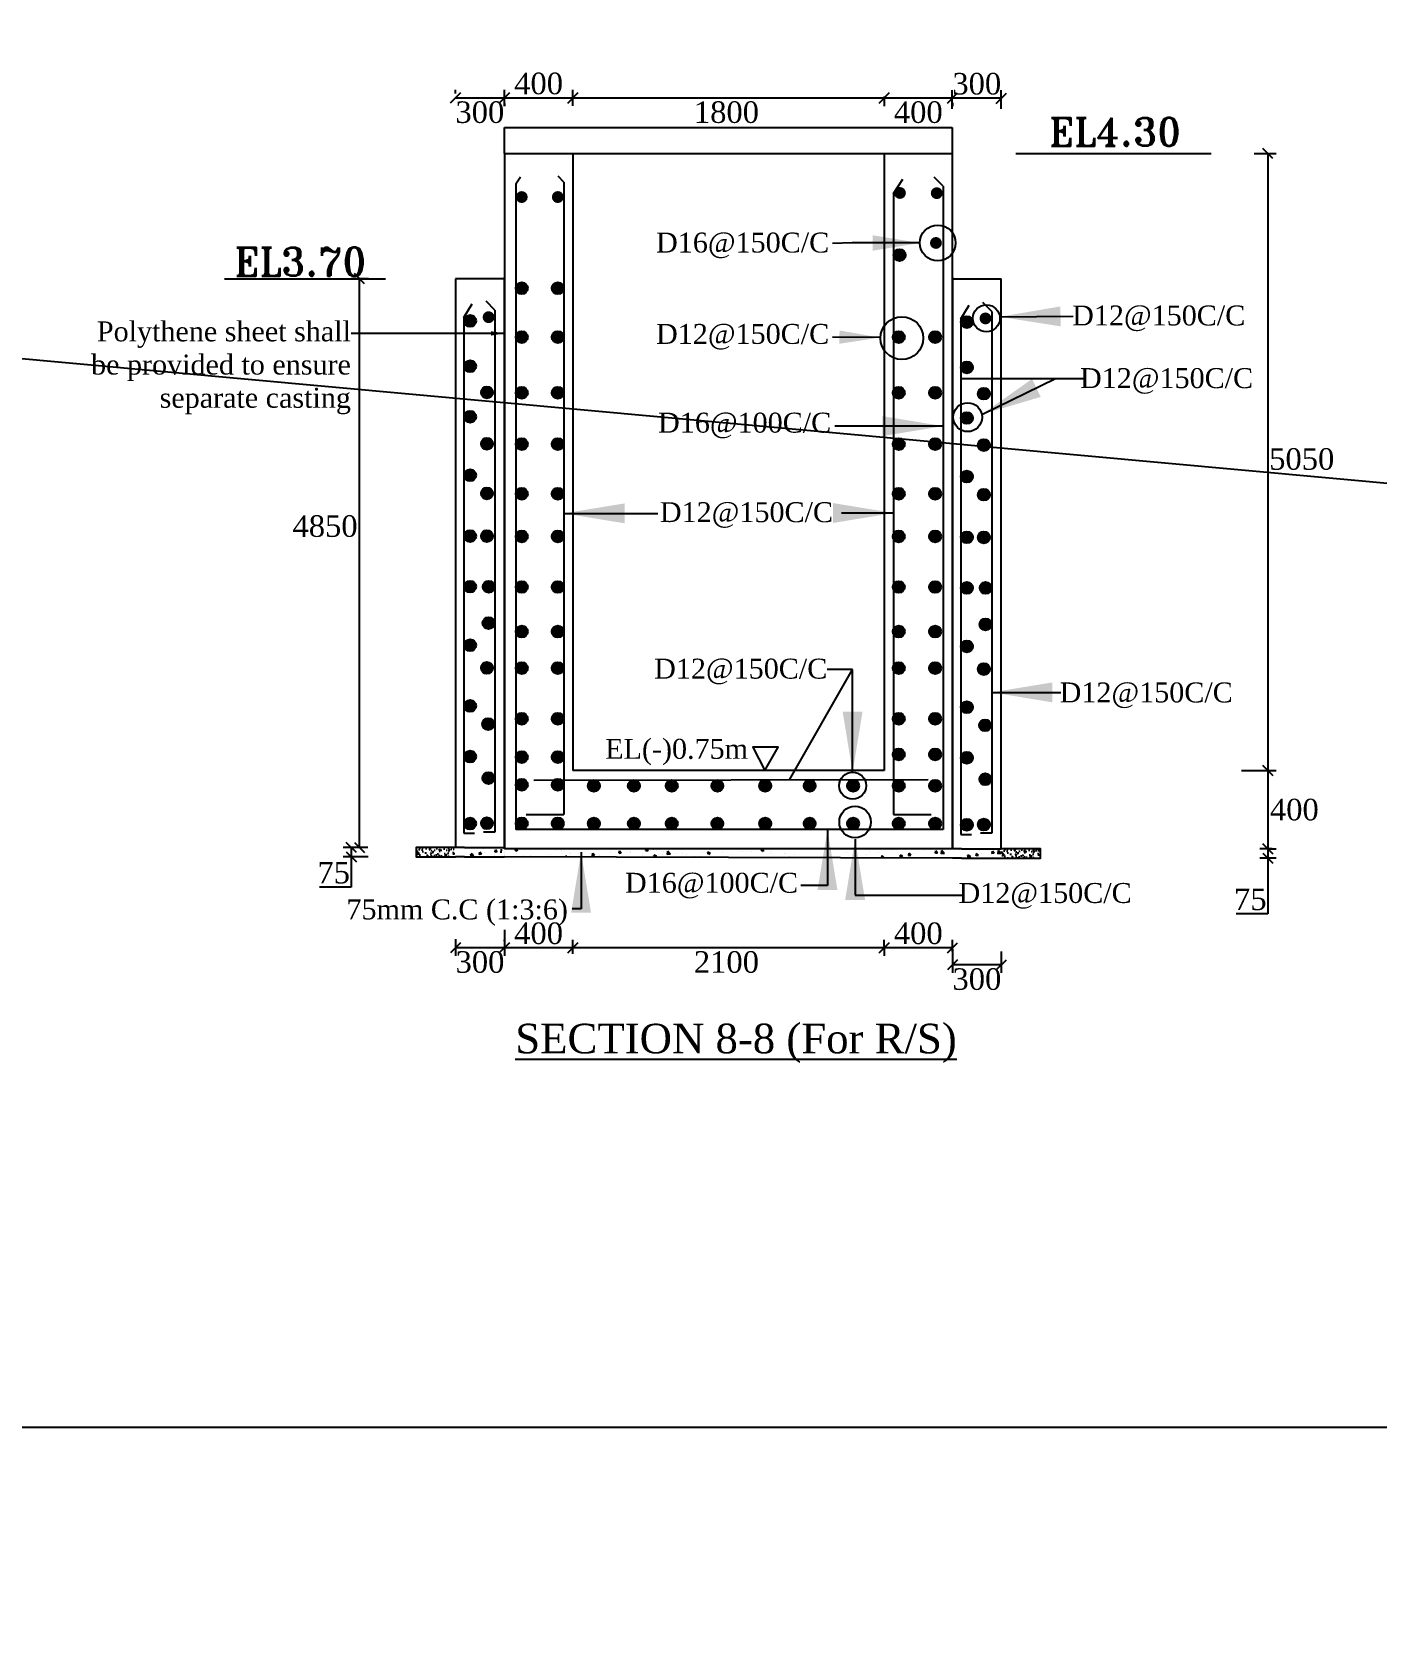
# Model space of a CAD drawing. Extents: x -298162 to 1078160, y -513173 to -216568.
# Drawn here: x 403610 to 413594, y -290084 to -278239 of the extents above; entities that cross this region are included whole.
import ezdxf

# ---------------------------------------------------------------- set-up
doc = ezdxf.new("R2010")
doc.units = 0
doc.header["$MEASUREMENT"] = 0
doc.layers.get('0').update_dxf_attribs({"linetype": 'CONTINUOUS'})
doc.layers.get('DEFPOINTS').update_dxf_attribs({"linetype": 'CONTINUOUS'})
doc.layers.add('LINE', color=7, linetype='CONTINUOUS')
doc.layers.add('Other line', color=7, linetype='CONTINUOUS', lineweight=15)
doc.layers.add('Text 20', color=7, linetype='CONTINUOUS', lineweight=15)
doc.styles.add('Arial-200', font='arial.ttf')
doc.styles.add('BIG', font='ROMANT.SHX')
doc.styles.get("Standard").update_dxf_attribs({"font": 'times.ttf', "height": 250})
doc.dimstyles.new('3', dxfattribs={"dimtxt": 225, "dimasz": 350, "dimexe": 100, "dimexo": 25, "dimgap": 9, "dimtad": 0, "dimdec": 0, "dimzin": 0, "dimdsep": 46, "dimtxsty": 'Standard', "dimcen": 0, "dimclrt": 256, "dimadec": 0, "dimazin": 0, "dimtfac": 1, "dimtdec": 0, "dimtofl": 0, "dimtmove": 2, "dimatfit": 3, "dimfxl": 1, "dimtolj": 1, "dimtzin": 0, "dimarcsym": 0})
doc.dimstyles.new('ISO-25', dxfattribs={"dimtxt": 2.5, "dimasz": 2.5, "dimexe": 1.25, "dimexo": 0.625, "dimtad": 1, "dimtxsty": 'Standard', "dimcen": 2.5, "dimadec": 0, "dimazin": 0, "dimtfac": 1, "dimtmove": 0, "dimatfit": 3, "dimfxl": 1, "dimarcsym": 0})
doc.dimstyles.new('Oblique', dxfattribs={"dimtxt": 75, "dimasz": 75, "dimexe": 60, "dimexo": 60, "dimgap": 25, "dimtad": 2, "dimtih": 1, "dimtoh": 1, "dimdec": 0, "dimzin": 0, "dimdsep": 46, "dimtxsty": 'Standard', "dimblk": 'OBLIQUE', "dimcen": 0, "dimadec": 0, "dimazin": 0, "dimtfac": 1, "dimtdec": 0, "dimtofl": 0, "dimtmove": 0, "dimatfit": 3, "dimldrblk": 'NONE', "dimfxl": 1, "dimtolj": 1, "dimtzin": 0, "dimarcsym": 0})

# ---------------------------------------------------------------- blocks, each defined once
blk = doc.blocks.new('_Oblique')
at = {"color": 0, "linetype": 'ByBlock', "lineweight": -2}
blk.add_line((-0.5, -0.5), (0.5, 0.5), dxfattribs=at)
blk = doc.blocks.new('*D41')
at = {"layer": 'DEFPOINTS', "color": 0, "lineweight": -2}
for p in [(409935, -284964), (407625, -285036), (407625, -285141)]:
    blk.add_point(p, dxfattribs=at)
at = {"layer": 'LINE', "color": 0, "lineweight": -2}
for p, q in [((407625, -285081), (407625, -284976)), ((409935, -285036), (407625, -285036)), ((409935, -285024), (409935, -285096))]:
    blk.add_line(p, q, dxfattribs=at)
at = {"layer": 'LINE', "color": 0, "lineweight": -2, "xscale": 75, "yscale": 75, "zscale": 75, "rotation": 180}
blk.add_blockref('_Oblique', (407625, -285036), dxfattribs=at)
at = {"layer": 'LINE', "color": 0, "lineweight": -2, "xscale": 75, "yscale": 75, "zscale": 75}
blk.add_blockref('_Oblique', (409935, -285036), dxfattribs=at)
at = {"layer": 'LINE', "color": 0, "insert": (408765, -285142), "char_height": 250, "attachment_point": 5}
blk.add_mtext('\\A1;{\\H0.64x;2100}', dxfattribs=at)
blk = doc.blocks.new('_None')
blk = doc.blocks.new('*D42')
at = {"layer": 'DEFPOINTS', "color": 0, "lineweight": -2}
for p in [(409935, -285036), (409935, -285083), (410443, -285123)]:
    blk.add_point(p, dxfattribs=at)
at = {"layer": 'LINE', "color": 0, "lineweight": -2}
for p, q in [((409935, -285023), (409935, -284976)), ((410443, -285063), (410443, -284976)), ((410443, -285036), (409935, -285036))]:
    blk.add_line(p, q, dxfattribs=at)
at = {"layer": 'LINE', "color": 0, "lineweight": -2, "xscale": 75, "yscale": 75, "zscale": 75, "rotation": 180}
blk.add_blockref('_Oblique', (409935, -285036), dxfattribs=at)
at = {"layer": 'LINE', "color": 0, "lineweight": -2, "xscale": 75, "yscale": 75, "zscale": 75}
blk.add_blockref('_Oblique', (410443, -285036), dxfattribs=at)
at = {"layer": 'LINE', "color": 0, "insert": (410189, -284929), "char_height": 250, "attachment_point": 5}
blk.add_mtext('\\A1;{\\H0.64x;400}', dxfattribs=at)
blk = doc.blocks.new('*D43')
at = {"layer": 'DEFPOINTS', "color": 0, "lineweight": -2}
for p in [(407117, -285036), (407117, -285046), (407625, -285046)]:
    blk.add_point(p, dxfattribs=at)
at = {"layer": 'LINE', "color": 0, "lineweight": -2}
for p, q in [((407117, -284986), (407117, -284976)), ((407625, -284986), (407625, -284976)), ((407625, -285036), (407117, -285036))]:
    blk.add_line(p, q, dxfattribs=at)
at = {"layer": 'LINE', "color": 0, "lineweight": -2, "xscale": 75, "yscale": 75, "zscale": 75, "rotation": 180}
blk.add_blockref('_Oblique', (407117, -285036), dxfattribs=at)
at = {"layer": 'LINE', "color": 0, "lineweight": -2, "xscale": 75, "yscale": 75, "zscale": 75}
blk.add_blockref('_Oblique', (407625, -285036), dxfattribs=at)
at = {"layer": 'LINE', "color": 0, "insert": (407371, -284929), "char_height": 250, "attachment_point": 5}
blk.add_mtext('\\A1;{\\H0.64x;400}', dxfattribs=at)
blk = doc.blocks.new('*D44')
at = {"layer": 'DEFPOINTS', "color": 0, "lineweight": -2}
for p in [(412728, -283720), (412729, -284301), (412784, -284301)]:
    blk.add_point(p, dxfattribs=at)
at = {"layer": 'LINE', "color": 0, "lineweight": -2}
for p, q in [((412784, -283720), (412784, -284301)), ((412788, -283720), (412844, -283720)), ((412789, -284301), (412844, -284301))]:
    blk.add_line(p, q, dxfattribs=at)
at = {"layer": 'LINE', "color": 0, "lineweight": -2, "xscale": 75, "yscale": 75, "zscale": 75}
for p, rotation in [((412784, -283720), 90), ((412784, -284301), 270)]:
    blk.add_blockref('_Oblique', p, dxfattribs=dict(at, rotation=rotation))
at = {"layer": 'LINE', "color": 0, "insert": (412980, -284011), "char_height": 250, "attachment_point": 5}
blk.add_mtext('\\A1;{\\H0.64x;400}', dxfattribs=at)
blk = doc.blocks.new('*D45')
at = {"layer": 'DEFPOINTS', "color": 0, "lineweight": -2}
for p in [(412784, -284301), (412875, -284301), (412905, -284370)]:
    blk.add_point(p, dxfattribs=at)
at = {"layer": 'LINE', "color": 0, "lineweight": -2}
for p, q in [((412815, -284301), (412724, -284301)), ((412784, -284301), (412784, -284370)), ((412845, -284370), (412724, -284370)), ((412784, -284370), (412784, -284784)), ((412784, -284784), (412547, -284784))]:
    blk.add_line(p, q, dxfattribs=at)
at = {"layer": 'LINE', "color": 0, "lineweight": -2, "xscale": 75, "yscale": 75, "zscale": 75}
for p, rotation in [((412784, -284301), 90), ((412784, -284370), 270)]:
    blk.add_blockref('_Oblique', p, dxfattribs=dict(at, rotation=rotation))
at = {"layer": 'LINE', "color": 0, "insert": (412653, -284677), "char_height": 250, "attachment_point": 5}
blk.add_mtext('\\A1;{\\H0.64x;75}', dxfattribs=at)
blk = doc.blocks.new('*D46')
at = {"layer": 'DEFPOINTS', "color": 0, "lineweight": -2}
for p in [(412623, -279141), (412527, -283720), (412784, -283720)]:
    blk.add_point(p, dxfattribs=at)
at = {"layer": 'LINE', "color": 0, "lineweight": -2}
for p, q in [((412683, -279141), (412844, -279141)), ((412784, -279141), (412784, -283720)), ((412587, -283720), (412844, -283720))]:
    blk.add_line(p, q, dxfattribs=at)
at = {"layer": 'LINE', "color": 0, "lineweight": -2, "xscale": 75, "yscale": 75, "zscale": 75}
for p, rotation in [((412784, -279141), 90), ((412784, -283720), 270)]:
    blk.add_blockref('_Oblique', p, dxfattribs=dict(at, rotation=rotation))
at = {"layer": 'LINE', "color": 0, "insert": (413035, -281409), "char_height": 250, "attachment_point": 5}
blk.add_mtext('\\A1;{\\H0.64x;5050}', dxfattribs=at)
blk = doc.blocks.new('*D47')
at = {"layer": 'DEFPOINTS', "color": 0, "lineweight": -2}
for p in [(407625, -278729), (409935, -278657), (407625, -278734)]:
    blk.add_point(p, dxfattribs=at)
at = {"layer": 'LINE', "color": 0, "lineweight": -2}
for p, q in [((407625, -278674), (407625, -278669)), ((409935, -278729), (407625, -278729)), ((409935, -278717), (409935, -278789))]:
    blk.add_line(p, q, dxfattribs=at)
at = {"layer": 'LINE', "color": 0, "lineweight": -2, "xscale": 75, "yscale": 75, "zscale": 75, "rotation": 180}
blk.add_blockref('_Oblique', (407625, -278729), dxfattribs=at)
at = {"layer": 'LINE', "color": 0, "lineweight": -2, "xscale": 75, "yscale": 75, "zscale": 75}
blk.add_blockref('_Oblique', (409935, -278729), dxfattribs=at)
at = {"layer": 'LINE', "color": 0, "insert": (408765, -278835), "char_height": 250, "attachment_point": 5}
blk.add_mtext('\\A1;{\\H0.64x;1800}', dxfattribs=at)
blk = doc.blocks.new('*D48')
at = {"layer": 'DEFPOINTS', "color": 0, "lineweight": -2}
for p in [(409935, -278666), (409935, -278729), (410443, -278706)]:
    blk.add_point(p, dxfattribs=at)
at = {"layer": 'LINE', "color": 0, "lineweight": -2}
for p, q in [((409935, -278726), (409935, -278789)), ((410443, -278729), (409935, -278729)), ((410443, -278766), (410443, -278789))]:
    blk.add_line(p, q, dxfattribs=at)
at = {"layer": 'LINE', "color": 0, "lineweight": -2, "xscale": 75, "yscale": 75, "zscale": 75, "rotation": 180}
blk.add_blockref('_Oblique', (409935, -278729), dxfattribs=at)
at = {"layer": 'LINE', "color": 0, "lineweight": -2, "xscale": 75, "yscale": 75, "zscale": 75}
blk.add_blockref('_Oblique', (410443, -278729), dxfattribs=at)
at = {"layer": 'LINE', "color": 0, "insert": (410189, -278835), "char_height": 250, "attachment_point": 5}
blk.add_mtext('\\A1;{\\H0.64x;400}', dxfattribs=at)
blk = doc.blocks.new('*D49')
at = {"layer": 'DEFPOINTS', "color": 0, "lineweight": -2}
for p in [(407117, -278729), (407117, -278850), (407625, -278848)]:
    blk.add_point(p, dxfattribs=at)
at = {"layer": 'LINE', "color": 0, "lineweight": -2}
for p, q in [((407117, -278790), (407117, -278669)), ((407625, -278729), (407117, -278729)), ((407625, -278788), (407625, -278669))]:
    blk.add_line(p, q, dxfattribs=at)
at = {"layer": 'LINE', "color": 0, "lineweight": -2, "xscale": 75, "yscale": 75, "zscale": 75, "rotation": 180}
blk.add_blockref('_Oblique', (407117, -278729), dxfattribs=at)
at = {"layer": 'LINE', "color": 0, "lineweight": -2, "xscale": 75, "yscale": 75, "zscale": 75}
blk.add_blockref('_Oblique', (407625, -278729), dxfattribs=at)
at = {"layer": 'LINE', "color": 0, "insert": (407371, -278622), "char_height": 250, "attachment_point": 5}
blk.add_mtext('\\A1;{\\H0.64x;400}', dxfattribs=at)
blk = doc.blocks.new('*D50')
at = {"layer": 'DEFPOINTS', "color": 0, "lineweight": -2}
for p in [(410443, -284986), (410805, -285003), (410443, -285162)]:
    blk.add_point(p, dxfattribs=at)
at = {"layer": 'LINE', "color": 0, "lineweight": -2}
for p, q in [((410443, -285046), (410443, -285222)), ((410805, -285063), (410805, -285222)), ((410805, -285162), (410443, -285162))]:
    blk.add_line(p, q, dxfattribs=at)
at = {"layer": 'LINE', "color": 0, "lineweight": -2, "xscale": 75, "yscale": 75, "zscale": 75, "rotation": 180}
blk.add_blockref('_Oblique', (410443, -285162), dxfattribs=at)
at = {"layer": 'LINE', "color": 0, "lineweight": -2, "xscale": 75, "yscale": 75, "zscale": 75}
blk.add_blockref('_Oblique', (410805, -285162), dxfattribs=at)
at = {"layer": 'LINE', "color": 0, "insert": (410624, -285269), "char_height": 250, "attachment_point": 5}
blk.add_mtext('\\A1;{\\H0.64x;300}', dxfattribs=at)
blk = doc.blocks.new('*D51')
at = {"layer": 'DEFPOINTS', "color": 0, "lineweight": -2}
for p in [(410441, -278731), (410441, -278869), (410805, -278869)]:
    blk.add_point(p, dxfattribs=at)
at = {"layer": 'LINE', "color": 0, "lineweight": -2}
for p, q in [((410441, -278809), (410441, -278671)), ((410805, -278731), (410441, -278731)), ((410805, -278809), (410805, -278671))]:
    blk.add_line(p, q, dxfattribs=at)
at = {"layer": 'LINE', "color": 0, "lineweight": -2, "xscale": 75, "yscale": 75, "zscale": 75, "rotation": 180}
blk.add_blockref('_Oblique', (410441, -278731), dxfattribs=at)
at = {"layer": 'LINE', "color": 0, "lineweight": -2, "xscale": 75, "yscale": 75, "zscale": 75}
blk.add_blockref('_Oblique', (410805, -278731), dxfattribs=at)
at = {"layer": 'LINE', "color": 0, "insert": (410623, -278624), "char_height": 250, "attachment_point": 5}
blk.add_mtext('\\A1;{\\H0.64x;300}', dxfattribs=at)
blk = doc.blocks.new('*D52')
at = {"layer": 'DEFPOINTS', "color": 0, "lineweight": -2}
for p in [(407117, -284843), (406755, -284911), (406755, -285036)]:
    blk.add_point(p, dxfattribs=at)
at = {"layer": 'LINE', "color": 0, "lineweight": -2}
for p, q in [((406755, -284971), (406755, -285096)), ((407117, -284903), (407117, -285096)), ((407117, -285036), (406755, -285036))]:
    blk.add_line(p, q, dxfattribs=at)
at = {"layer": 'LINE', "color": 0, "lineweight": -2, "xscale": 75, "yscale": 75, "zscale": 75, "rotation": 180}
blk.add_blockref('_Oblique', (406755, -285036), dxfattribs=at)
at = {"layer": 'LINE', "color": 0, "lineweight": -2, "xscale": 75, "yscale": 75, "zscale": 75}
blk.add_blockref('_Oblique', (407117, -285036), dxfattribs=at)
at = {"layer": 'LINE', "color": 0, "insert": (406936, -285142), "char_height": 250, "attachment_point": 5}
blk.add_mtext('\\A1;{\\H0.64x;300}', dxfattribs=at)
blk = doc.blocks.new('*D53')
at = {"layer": 'DEFPOINTS', "color": 0, "lineweight": -2}
for p in [(406041, -280070), (406169, -280070), (406142, -284292)]:
    blk.add_point(p, dxfattribs=at)
at = {"layer": 'LINE', "color": 0, "lineweight": -2}
for p, q in [((406109, -280070), (405981, -280070)), ((406041, -284292), (406041, -280070)), ((406082, -284292), (405981, -284292))]:
    blk.add_line(p, q, dxfattribs=at)
at = {"layer": 'LINE', "color": 0, "lineweight": -2, "xscale": 75, "yscale": 75, "zscale": 75}
for p, rotation in [((406041, -280070), 90), ((406041, -284292), 270)]:
    blk.add_blockref('_Oblique', p, dxfattribs=dict(at, rotation=rotation))
at = {"layer": 'LINE', "color": 0, "insert": (405786, -281907), "char_height": 250, "attachment_point": 5}
blk.add_mtext('\\A1;{\\H0.64x;4850}', dxfattribs=at)
blk = doc.blocks.new('*D54')
at = {"layer": 'DEFPOINTS', "color": 0, "lineweight": -2}
for p in [(405981, -284292), (406163, -284292), (406167, -284361)]:
    blk.add_point(p, dxfattribs=at)
at = {"layer": 'LINE', "color": 0, "lineweight": -2}
for p, q in [((406103, -284292), (405921, -284292)), ((405981, -284292), (405981, -284361)), ((406107, -284361), (405921, -284361)), ((405981, -284361), (405981, -284585)), ((405981, -284585), (405744, -284585))]:
    blk.add_line(p, q, dxfattribs=at)
at = {"layer": 'LINE', "color": 0, "lineweight": -2, "xscale": 75, "yscale": 75, "zscale": 75}
for p, rotation in [((405981, -284292), 90), ((405981, -284361), 270)]:
    blk.add_blockref('_Oblique', p, dxfattribs=dict(at, rotation=rotation))
at = {"layer": 'LINE', "color": 0, "insert": (405850, -284479), "char_height": 250, "attachment_point": 5}
blk.add_mtext('\\A1;{\\H0.64x;75}', dxfattribs=at)
blk = doc.blocks.new('*D55')
at = {"layer": 'DEFPOINTS', "color": 0, "lineweight": -2}
for p in [(406753, -278729), (407117, -278710), (406753, -278755)]:
    blk.add_point(p, dxfattribs=at)
at = {"layer": 'LINE', "color": 0, "lineweight": -2}
for p, q in [((406753, -278695), (406753, -278669)), ((407117, -278729), (406753, -278729)), ((407117, -278770), (407117, -278789))]:
    blk.add_line(p, q, dxfattribs=at)
at = {"layer": 'LINE', "color": 0, "lineweight": -2, "xscale": 75, "yscale": 75, "zscale": 75, "rotation": 180}
blk.add_blockref('_Oblique', (406753, -278729), dxfattribs=at)
at = {"layer": 'LINE', "color": 0, "lineweight": -2, "xscale": 75, "yscale": 75, "zscale": 75}
blk.add_blockref('_Oblique', (407117, -278729), dxfattribs=at)
at = {"layer": 'LINE', "color": 0, "insert": (406935, -278835), "char_height": 250, "attachment_point": 5}
blk.add_mtext('\\A1;{\\H0.64x;300}', dxfattribs=at)

msp = doc.modelspace()

# ---------------------------------------------------------------- hatches: boundary and pattern name
at = {"layer": 'LINE', "linetype": 'ByBlock', "lineweight": -2}
for points in [[(407201.518, -279464.094, -1), (407290.144, -279464.094, -1)], [(407469.357, -279464.094, -1), (407557.983, -279464.094, -1)], [(410008.514, -279433.715, -1), (410097.14, -279433.715, -1)], [(410281.781, -279435.2, -1), (410370.407, -279435.2, -1)], [(410275.579, -279804.598, -1), (410364.205, -279804.598, -1)], [(410005.283, -279894.299, -1), (410093.909, -279894.299, -1)], [(407201.518, -280140.954, -1), (407290.144, -280140.954, -1)], [(407469.357, -280140.954, -1), (407557.983, -280140.954, -1)], [(406817.899, -280382.82, -1), (406906.525, -280382.82, -1)], [(406955.381, -280355.565, -1), (407044.007, -280355.565, -1)], [(410505.832, -280392.094, -1), (410594.458, -280392.094, -1)], [(410643.314, -280364.839, -1), (410731.94, -280364.839, -1)], [(407201.518, -280502.884, -1), (407290.144, -280502.884, -1)], [(407469.357, -280502.884, -1), (407557.983, -280502.884, -1)], [(409999.598, -280502.884, -1), (410088.224, -280502.884, -1)], [(410269.894, -280502.884, -1), (410358.52, -280502.884, -1)], [(406817.899, -280719.268, -1), (406906.525, -280719.268, -1)], [(410505.832, -280728.541, -1), (410594.458, -280728.541, -1)], [(406943.494, -280913.992, -1), (407032.12, -280913.992, -1)], [(407201.518, -280916.251, -1), (407290.144, -280916.251, -1)], [(407469.357, -280916.251, -1), (407557.983, -280916.251, -1)], [(409999.598, -280916.251, -1), (410088.224, -280916.251, -1)], [(410269.894, -280916.251, -1), (410358.52, -280916.251, -1)], [(410631.427, -280923.266, -1), (410720.053, -280923.266, -1)], [(406817.899, -281094.634, -1), (406906.525, -281094.634, -1)], [(410505.832, -281103.908, -1), (410594.458, -281103.908, -1)], [(406943.494, -281295.308, -1), (407032.12, -281295.308, -1)], [(407201.518, -281297.566, -1), (407290.144, -281297.566, -1)], [(407469.357, -281297.566, -1), (407557.983, -281297.566, -1)], [(409999.598, -281297.566, -1), (410088.224, -281297.566, -1)], [(410269.894, -281297.566, -1), (410358.52, -281297.566, -1)], [(410631.427, -281304.582, -1), (410720.053, -281304.582, -1)], [(406817.899, -281529.033, -1), (406906.525, -281529.033, -1)], [(410505.832, -281538.306, -1), (410594.458, -281538.306, -1)], [(406943.494, -281663.614, -1), (407032.12, -281663.614, -1)], [(407201.518, -281665.872, -1), (407290.144, -281665.872, -1)], [(407469.357, -281665.872, -1), (407557.983, -281665.872, -1)], [(409999.598, -281665.872, -1), (410088.224, -281665.872, -1)], [(410269.894, -281665.872, -1), (410358.52, -281665.872, -1)], [(410631.427, -281672.887, -1), (410720.053, -281672.887, -1)], [(406817.899, -281980.068, -1), (406906.525, -281980.068, -1)], [(406943.494, -281980.432, -1), (407032.12, -281980.432, -1)], [(407201.518, -281982.69, -1), (407290.144, -281982.69, -1)], [(407469.357, -281982.69, -1), (407557.983, -281982.69, -1)], [(409999.598, -281982.69, -1), (410088.224, -281982.69, -1)], [(410269.894, -281982.69, -1), (410358.52, -281982.69, -1)], [(410505.832, -281989.341, -1), (410594.458, -281989.341, -1)], [(410631.427, -281989.706, -1), (410720.053, -281989.706, -1)], [(406817.899, -282355.434, -1), (406906.525, -282355.434, -1)], [(406956.66, -282355.798, -1), (407045.286, -282355.798, -1)], [(407201.518, -282358.056, -1), (407290.144, -282358.056, -1)], [(407469.357, -282358.056, -1), (407557.983, -282358.056, -1)], [(409999.598, -282358.056, -1), (410088.224, -282358.056, -1)], [(410269.894, -282358.056, -1), (410358.52, -282358.056, -1)], [(410505.832, -282364.708, -1), (410594.458, -282364.708, -1)], [(410644.593, -282365.072, -1), (410733.219, -282365.072, -1)], [(406955.716, -282626.133, -1), (407044.342, -282626.133, -1)], [(410643.649, -282635.407, -1), (410732.275, -282635.407, -1)], [(406817.899, -282789.833, -1), (406906.525, -282789.833, -1)], [(407201.518, -282688.615, -1), (407290.144, -282688.615, -1)], [(407469.357, -282688.615, -1), (407557.983, -282688.615, -1)], [(409999.598, -282688.615, -1), (410088.224, -282688.615, -1)], [(410269.894, -282688.615, -1), (410358.52, -282688.615, -1)], [(410505.832, -282799.106, -1), (410594.458, -282799.106, -1)], [(406943.494, -282958.015, -1), (407032.12, -282958.015, -1)], [(407201.518, -282960.273, -1), (407290.144, -282960.273, -1)], [(407469.357, -282960.273, -1), (407557.983, -282960.273, -1)], [(409999.598, -282960.273, -1), (410088.224, -282960.273, -1)], [(410269.894, -282960.273, -1), (410358.52, -282960.273, -1)], [(410631.427, -282967.288, -1), (410720.053, -282967.288, -1)], [(406817.899, -283240.868, -1), (406906.525, -283240.868, -1)], [(410505.832, -283250.141, -1), (410594.458, -283250.141, -1)], [(406952.525, -283375.345, -1), (407041.15, -283375.345, -1)], [(407201.518, -283335.639, -1), (407290.144, -283335.639, -1)], [(407469.357, -283335.639, -1), (407557.983, -283335.639, -1)], [(409999.598, -283335.639, -1), (410088.224, -283335.639, -1)], [(410269.894, -283335.639, -1), (410358.52, -283335.639, -1)], [(410640.458, -283384.619, -1), (410729.083, -283384.619, -1)], [(406817.899, -283616.234, -1), (406906.525, -283616.234, -1)], [(407201.518, -283620.004, -1), (407290.144, -283620.004, -1)], [(407469.357, -283620.004, -1), (407557.983, -283620.004, -1)], [(409999.598, -283600.584, -1), (410088.224, -283600.584, -1)], [(410269.894, -283600.584, -1), (410358.52, -283600.584, -1)], [(410505.832, -283625.508, -1), (410594.458, -283625.508, -1)], [(406954.224, -283775.865, -1), (407042.85, -283775.865, -1)], [(407201.518, -283825.304, -1), (407290.144, -283825.304, -1)], [(407469.357, -283825.304, -1), (407557.983, -283825.304, -1)], [(407736.822, -283833.158, -1), (407825.448, -283833.158, -1)], [(408034.061, -283833.158, -1), (408122.687, -283833.158, -1)], [(408314.785, -283833.158, -1), (408403.411, -283833.158, -1)], [(408653.306, -283833.158, -1), (408741.932, -283833.158, -1)], [(409008.342, -283833.158, -1), (409096.968, -283833.158, -1)], [(409338.603, -283833.158, -1), (409427.229, -283833.158, -1)], [(409660.984, -283833.158, -1), (409749.61, -283833.158, -1)], [(409999.598, -283833.158, -1), (410088.224, -283833.158, -1)], [(410269.894, -283833.158, -1), (410358.52, -283833.158, -1)], [(410642.157, -283785.138, -1), (410730.783, -283785.138, -1)], [(406817.899, -284113.753, -1), (406906.525, -284113.753, -1)], [(406943.494, -284111.415, -1), (407032.12, -284111.415, -1)], [(407201.518, -284112.725, -1), (407290.144, -284112.725, -1)], [(407469.357, -284112.725, -1), (407557.983, -284112.725, -1)], [(407736.822, -284113.674, -1), (407825.448, -284113.674, -1)], [(408034.061, -284113.674, -1), (408122.687, -284113.674, -1)], [(408314.785, -284113.674, -1), (408403.411, -284113.674, -1)], [(408653.306, -284113.674, -1), (408741.932, -284113.674, -1)], [(409008.342, -284113.674, -1), (409096.968, -284113.674, -1)], [(409338.603, -284113.674, -1), (409427.229, -284113.674, -1)], [(409660.984, -284113.674, -1), (409749.61, -284113.674, -1)], [(409999.598, -284113.674, -1), (410088.224, -284113.674, -1)], [(410269.894, -284113.674, -1), (410358.52, -284113.674, -1)], [(410505.832, -284123.027, -1), (410594.458, -284123.027, -1)], [(410631.427, -284120.689, -1), (410720.053, -284120.689, -1)]]:
    msp.add_hatch(color=0, dxfattribs=at).paths.add_polyline_path(points)
h = msp.add_hatch(dxfattribs=at)
h.set_pattern_fill('AR-CONC', color=0, scale=10, style=0)
h.set_pattern_definition([(50, (1086.85, -287831.833), (71.726018, -6.2752135), [7.5, -82.5]), (355, (1086.85, -287831.83), (-13.875133, 75.219213), [6, -66]), (100.4514, (1092.825, -287832.356), (57.850938, 68.943954), [6.374019, -70.114211]), (46.1842, (1086.85, -287811.83), (106.724105, -16.551901), [11.25, -123.75]), (96.6356, (1095.74, -287813.21), (93.46627, 97.411787), [9.56103, -105.1713]), (351.1842, (1086.85, -287811.83), (93.466195, 97.41186), [9, -99]), (21, (1096.85, -287816.833), (59.690705, -40.261889), [7.5, -82.5]), (326, (1096.85, -287816.83), (24.331533, 72.515005), [6, -66]), (71.4514, (1101.82, -287820.19), (84.022263, 32.25305), [6.374019, -70.114211]), (37.5, (1086.847, -287831.833), (1.2159855, 33.2893854), [0, -65.2, 0, -67, 0, -66.25]), (7.5, (1086.847, -287831.833), (26.3069537, 39.4411712), [0, -38.2, 0, -63.7, 0, -25.25]), (327.5, (1064.547, -287831.833), (53.3822436, -2.2554872), [0, -25, 0, -78, 0, -103.5]), (317.5, (1054.547, -287831.833), (58.318617, 10.010498), [0, -32.5, 0, -51.8, 0, -73.5])])
edge = h.paths.add_edge_path()
edge.add_line((406753.361, -284291.745), (406463.055, -284291.745))
edge.add_line((406463.055, -284291.745), (406463.055, -284360.863))
edge.add_line((406463.055, -284360.863), (406753.361, -284360.863))
h = msp.add_hatch(dxfattribs=at)
h.set_pattern_fill('AR-CONC', color=0, scale=10, style=0)
h.set_pattern_definition([(50, (5428.584, -287840.767), (71.726018, -6.2752135), [7.5, -82.5]), (355, (5428.584, -287840.77), (-13.875133, 75.219213), [6, -66]), (100.4514, (5434.56, -287841.29), (57.850938, 68.943954), [6.374019, -70.114211]), (46.1842, (5428.58, -287820.77), (106.724105, -16.551901), [11.25, -123.75]), (96.6356, (5437.48, -287822.15), (93.46627, 97.411787), [9.56103, -105.1713]), (351.1842, (5428.58, -287820.77), (93.466195, 97.41186), [9, -99]), (21, (5438.584, -287825.767), (59.690705, -40.261889), [7.5, -82.5]), (326, (5438.584, -287825.77), (24.331533, 72.515005), [6, -66]), (71.4514, (5443.56, -287829.12), (84.022263, 32.25305), [6.374019, -70.114211]), (37.5, (5428.584, -287840.767), (1.2159855, 33.2893854), [0, -65.2, 0, -67, 0, -66.25]), (7.5, (5428.584, -287840.767), (26.3069537, 39.4411712), [0, -38.2, 0, -63.7, 0, -25.25]), (327.5, (5406.284, -287840.767), (53.3822436, -2.2554872), [0, -25, 0, -78, 0, -103.5]), (317.5, (5396.284, -287840.767), (58.318617, 10.010498), [0, -32.5, 0, -51.8, 0, -73.5])])
h.paths.add_polyline_path([(411095.097, -284300.678), (410804.792, -284300.678), (410804.792, -284369.796), (411095.097, -284369.796)])

# ---------------------------------------------------------------- linework, layer by layer
at = {"color": 0, "linetype": 'ByBlock', "lineweight": -2}
msp.add_lwpolyline([(409048.806, -283719.831), (409148.598, -283546.119), (408960.102, -283546.119), (409048.806, -283719.831)], dxfattribs=at)
for centre, radius in [((410332.971, -279804.831), 133.031), ((410694.505, -280363.847), 100.674), ((410067.424, -280510.847), 158.689), ((410555.436, -281097.902), 107.155), ((409701.923, -283832.423), 99.792)]:
    msp.add_circle(centre, radius, dxfattribs=at)
at = {"layer": 'LINE', "color": 1, "linetype": 'ByBlock', "lineweight": -2}
msp.add_line((-298162.249, -216567.594), (1078159.826, -342283.3), dxfattribs=at)
at = {"layer": 'LINE', "color": 0, "linetype": 'ByBlock', "lineweight": -2}
for p, q in [((407116.859, -279140.801), (407116.859, -278947.12)), ((407116.859, -278947.12), (410441.294, -278947.12)), ((410441.294, -278947.12), (410441.294, -279140.801)), ((407116.859, -279140.801), (407116.859, -283719.831)), ((407625.059, -279140.801), (407625.059, -283719.831)), ((409935.059, -279140.801), (409935.059, -283719.831)), ((410441.294, -279140.801), (410441.294, -284300.842)), ((410441.294, -279140.801), (410441.294, -283726.482)), ((410911.904, -279140.801), (412363.36, -279140.801)), ((407201.763, -279365.13), (407235.734, -279313.239)), ((407559.167, -279353.687), (407515.255, -279308.351)), ((410373.035, -279384.111), (410307.53, -279316.483)), ((407201.763, -279365.13), (407201.763, -284157.807)), ((407559.167, -279353.687), (407559.167, -284045.327)), ((410005.283, -279436.471), (410074.017, -279331.48)), ((410005.283, -279436.471), (410005.283, -284045.327)), ((410373.035, -279384.111), (410373.035, -284157.807)), ((405040.154, -280070.258), (406235.175, -280070.258)), ((406753.361, -280070.258), (406753.361, -284291.745)), ((406753.361, -280070.258), (406753.361, -283717.209)), ((410443.259, -280070.258), (410443.259, -284301.024)), ((407046.635, -280304.477), (406981.13, -280236.848)), ((410734.568, -280313.75), (410669.063, -280246.122)), ((406816.009, -280357.986), (406816.009, -284044.218)), ((407046.635, -280304.477), (407046.635, -284155.549)), ((410503.942, -280367.26), (410503.942, -284053.492)), ((410734.568, -280313.75), (410734.568, -284164.823)), ((410261.146, -283790.055), (407335.208, -283795.101)), ((409935.059, -283719.831), (407625.059, -283719.831)), ((410373.035, -284157.807), (407201.763, -284157.807)), ((406821.947, -284291.751), (406753.361, -284291.745)), ((410443.259, -284300.842), (407116.859, -284300.842)), ((406821.947, -284361.051), (406755.326, -284360.869)), ((410443.259, -284370.142), (407116.859, -284361.051)), ((410509.88, -284301.024), (410443.259, -284301.024)), ((410509.88, -284370.324), (410443.259, -284370.142))]:
    msp.add_line(p, q, dxfattribs=at)
at = {"layer": 'LINE', "color": 0}
msp.add_lwpolyline([(392878.688, -288594.305), (421340.334, -288594.305), (421340.334, -268467.855), (392878.688, -268467.855)], close=True, dxfattribs=at)
at = {"layer": 'LINE', "color": 0, "linetype": 'ByBlock', "lineweight": -2}
for points in [[(406753.361, -284291.745), (406463.055, -284291.745), (406463.055, -284360.863), (406753.361, -284360.863)], [(410804.792, -284369.796), (411095.097, -284369.796), (411095.097, -284300.678), (410804.792, -284300.678)], [(410804.792, -284326.702), (410804.792, -284335.536)]]:
    msp.add_lwpolyline(points, dxfattribs=at)
for centre, radius in [((410049.596, -279894.299), 44.313), ((407245.831, -280140.954), 44.313), ((407513.67, -280140.954), 44.313), ((406862.212, -280382.82), 44.313), ((410550.145, -280392.094), 44.313), ((407245.831, -280502.884), 44.313), ((407513.67, -280502.884), 44.313), ((410043.911, -280502.884), 44.313), ((410314.207, -280502.884), 44.313), ((406862.212, -280719.268), 44.313), ((410550.145, -280728.541), 44.313), ((406987.807, -280913.992), 44.313), ((407245.831, -280916.251), 44.313), ((407513.67, -280916.251), 44.313), ((410043.911, -280916.251), 44.313), ((410314.207, -280916.251), 44.313), ((410675.74, -280923.266), 44.313), ((406862.212, -281094.634), 44.313), ((410550.145, -281103.908), 44.313), ((406987.807, -281295.308), 44.313), ((407245.831, -281297.566), 44.313), ((407513.67, -281297.566), 44.313), ((410043.911, -281297.566), 44.313), ((410314.207, -281297.566), 44.313), ((410675.74, -281304.582), 44.313), ((406862.212, -281529.033), 44.313), ((410550.145, -281538.306), 44.313), ((406987.807, -281663.614), 44.313), ((407245.831, -281665.872), 44.313), ((407513.67, -281665.872), 44.313), ((410043.911, -281665.872), 44.313), ((410314.207, -281665.872), 44.313), ((410675.74, -281672.887), 44.313), ((406862.212, -281980.068), 44.313), ((406987.807, -281980.432), 44.313), ((407245.831, -281982.69), 44.313), ((407513.67, -281982.69), 44.313), ((410043.911, -281982.69), 44.313), ((410314.207, -281982.69), 44.313), ((410550.145, -281989.341), 44.313), ((410675.74, -281989.706), 44.313), ((406862.212, -282355.434), 44.313), ((407000.973, -282355.798), 44.313), ((407245.831, -282358.056), 44.313), ((407513.67, -282358.056), 44.313), ((410043.911, -282358.056), 44.313), ((410314.207, -282358.056), 44.313), ((410550.145, -282364.708), 44.313), ((410688.906, -282365.072), 44.313), ((407000.029, -282626.133), 44.313), ((410687.962, -282635.407), 44.313), ((406862.212, -282789.833), 44.313), ((407245.831, -282688.615), 44.313), ((407513.67, -282688.615), 44.313), ((410043.911, -282688.615), 44.313), ((410314.207, -282688.615), 44.313), ((410550.145, -282799.106), 44.313), ((406987.807, -282958.015), 44.313), ((407245.831, -282960.273), 44.313), ((407513.67, -282960.273), 44.313), ((410043.911, -282960.273), 44.313), ((410314.207, -282960.273), 44.313), ((410675.74, -282967.288), 44.313), ((406862.212, -283240.868), 44.313), ((410550.145, -283250.141), 44.313), ((406996.837, -283375.345), 44.313), ((407245.831, -283335.639), 44.313), ((407513.67, -283335.639), 44.313), ((410043.911, -283335.639), 44.313), ((410314.207, -283335.639), 44.313), ((410684.77, -283384.619), 44.313), ((406862.212, -283616.234), 44.313), ((407245.831, -283620.004), 44.313), ((407513.67, -283620.004), 44.313), ((410043.911, -283600.584), 44.313), ((410314.207, -283600.584), 44.313), ((410550.145, -283625.508), 44.313), ((406998.537, -283775.865), 44.313), ((407245.831, -283825.304), 44.313), ((407513.67, -283825.304), 44.313), ((407781.135, -283833.158), 44.313), ((408078.374, -283833.158), 44.313), ((408359.098, -283833.158), 44.313), ((408697.619, -283833.158), 44.313), ((409052.655, -283833.158), 44.313), ((409382.916, -283833.158), 44.313), ((409705.297, -283833.158), 44.313), ((410043.911, -283833.158), 44.313), ((410314.207, -283833.158), 44.313), ((410686.47, -283785.138), 44.313), ((409720.086, -284102.416), 117.104), ((406862.212, -284113.753), 44.313), ((406987.807, -284111.415), 44.313), ((407245.831, -284112.725), 44.313), ((407513.67, -284112.725), 44.313), ((407781.135, -284113.674), 44.313), ((408078.374, -284113.674), 44.313), ((408359.098, -284113.674), 44.313), ((408697.619, -284113.674), 44.313), ((409052.655, -284113.674), 44.313), ((409382.916, -284113.674), 44.313), ((409705.297, -284113.674), 44.313), ((410043.911, -284113.674), 44.313), ((410314.207, -284113.674), 44.313), ((410550.145, -284123.027), 44.313), ((410675.74, -284120.689), 44.313)]:
    msp.add_circle(centre, radius, dxfattribs=at)
at = {"layer": 'Other line', "color": 0, "linetype": 'ByBlock', "lineweight": -2}
for p, q in [((407116.859, -279140.801), (410441.294, -279140.801)), ((409935.059, -279140.801), (410441.294, -279140.801)), ((407116.859, -280070.258), (406753.361, -280070.258)), ((410443.259, -280070.258), (410804.792, -280070.258)), ((410804.792, -284300.678), (410804.792, -280070.258)), ((406816.009, -280357.986), (406877.786, -280255.906)), ((410503.942, -280367.26), (410565.719, -280265.18)), ((407116.859, -283719.831), (407116.859, -284300.842)), ((406816.009, -284044.218), (406816.009, -284184.349)), ((407279.343, -284045.327), (407559.167, -284045.327)), ((410005.283, -284045.327), (410285.107, -284045.327)), ((410503.942, -284053.492), (410503.942, -284193.622)), ((407046.635, -284176.359), (406963.013, -284176.359)), ((407046.635, -284155.549), (407046.635, -284176.359)), ((410734.568, -284164.823), (410734.568, -284185.632)), ((406806.953, -284298.948), (406806.953, -284298.948)), ((406816.009, -284184.349), (406895.04, -284184.349)), ((406821.947, -284291.405), (407116.859, -284291.405)), ((408167.901, -284317.189), (408170.916, -284300.842)), ((408183.63, -284315.919), (408170.979, -284300.842)), ((408496.954, -284301.015), (408496.954, -284301.015)), ((408810.352, -284300.963), (408810.352, -284300.963)), ((408920.966, -284300.857), (408920.966, -284300.857)), ((410503.942, -284193.622), (410582.973, -284193.622)), ((410509.88, -284300.678), (410804.792, -284300.678)), ((410734.568, -284185.632), (410650.946, -284185.632)), ((406755.326, -284360.869), (406755.326, -284360.869)), ((406821.947, -284361.051), (407116.859, -284361.051)), ((406886.406, -284346.509), (406866.997, -284339.058)), ((406873.461, -284355.631), (406867.84, -284338.88)), ((406886.407, -284346.508), (406872.618, -284355.809)), ((406880.572, -284360.022), (406881.837, -284349.149)), ((406891.167, -284360.051), (406880.982, -284349.435)), ((406885.134, -284343.498), (406885.134, -284343.498)), ((406947.106, -284341.386), (406930.537, -284342.835)), ((406931.376, -284342.655), (406934.582, -284325.279)), ((406947.105, -284341.386), (406933.742, -284325.46)), ((406958.827, -284302.422), (406958.827, -284302.422)), ((406968.613, -284326.697), (406968.613, -284326.697)), ((406990.119, -284357.32), (406990.119, -284357.32)), ((407043.067, -284352.818), (407043.067, -284352.818)), ((407043.067, -284352.818), (407043.067, -284352.818)), ((407064.537, -284324.173), (407047.968, -284325.622)), ((407048.808, -284325.442), (407052.013, -284308.066)), ((407048.879, -284354.628), (407048.879, -284354.628)), ((407064.537, -284324.173), (407051.173, -284308.247)), ((407060.11, -284357.983), (407060.11, -284357.983)), ((407093.221, -284329.775), (407096.283, -284303.449)), ((407096.161, -284304.5), (407095.428, -284303.736)), ((407095.658, -284324.967), (407095.658, -284324.967)), ((407095.658, -284324.967), (407095.658, -284324.967)), ((407098.842, -284320.168), (407098.842, -284320.168)), ((407115.208, -284345.609), (407115.208, -284345.609)), ((407115.208, -284345.609), (407115.208, -284345.609)), ((407116.859, -284326.072), (407116.859, -284326.263)), ((407117.018, -284326.238), (407116.859, -284326.072)), ((407117.018, -284326.238), (407116.859, -284326.263)), ((407165.174, -284357.285), (407165.174, -284357.285)), ((407216.661, -284309.991), (407197.252, -284302.54)), ((407203.716, -284319.115), (407198.095, -284302.364)), ((407216.661, -284309.99), (407202.873, -284319.291)), ((407257.317, -284352.716), (407257.317, -284352.716)), ((407313.149, -284351.033), (407313.149, -284351.033)), ((407461.125, -284344.781), (407461.125, -284344.781)), ((407494.655, -284312.541), (407494.655, -284312.541)), ((407538.151, -284311.378), (407538.151, -284311.378)), ((407572.733, -284362.297), (407574.632, -284351.999)), ((407582.306, -284362.323), (407573.793, -284352.177)), ((407599.639, -284326.362), (407599.639, -284326.362)), ((407609.101, -284338.529), (407609.101, -284338.529)), ((407669.033, -284335.498), (407669.033, -284335.498)), ((407682.125, -284332.161), (407682.125, -284332.161)), ((407757.076, -284332.276), (407757.076, -284332.276)), ((407785.981, -284350.708), (407769.412, -284352.158)), ((407770.252, -284351.979), (407773.457, -284334.603)), ((407785.981, -284350.708), (407772.617, -284334.782)), ((407822.141, -284349.907), (407822.141, -284349.907)), ((407844.099, -284358.546), (407844.099, -284358.546)), ((407905.052, -284326.024), (407905.052, -284326.024)), ((407984.806, -284333.313), (407968.237, -284334.763)), ((407969.076, -284334.584), (407972.281, -284317.208)), ((407984.805, -284333.313), (407971.442, -284317.387)), ((407994.58, -284357.007), (407994.58, -284357.007)), ((408034.015, -284363.557), (408034.021, -284363.508)), ((408053.027, -284319.772), (408053.027, -284319.772)), ((408054.168, -284326.066), (408054.168, -284326.066)), ((408142.556, -284350.755), (408142.556, -284350.755)), ((408183.63, -284315.919), (408167.061, -284317.368)), ((408201.003, -284313.52), (408201.003, -284313.52)), ((408215.827, -284353.816), (408215.827, -284353.816)), ((408225.605, -284309.042), (408225.605, -284309.042)), ((408246.315, -284354.996), (408226.906, -284347.545)), ((408233.364, -284364.102), (408227.749, -284347.368)), ((408246.316, -284354.995), (408232.816, -284364.101)), ((408245.084, -284315.676), (408245.084, -284315.676)), ((408290.531, -284344.502), (408290.531, -284344.502)), ((408295, -284318.177), (408295, -284318.177)), ((408350.595, -284340.413), (408325.942, -284344.236)), ((408326.798, -284343.951), (408329.86, -284317.626)), ((408350.596, -284340.413), (408329.005, -284317.911)), ((408348.978, -284307.268), (408348.978, -284307.268)), ((408387.409, -284335.194), (408387.409, -284335.194)), ((408438.507, -284338.25), (408438.507, -284338.25)), ((408470.065, -284341.225), (408470.065, -284341.225)), ((408531.383, -284355.978), (408531.383, -284355.978)), ((408575.05, -284355.047), (408575.05, -284355.047)), ((408586.483, -284331.998), (408586.483, -284331.998)), ((408644.688, -284332.795), (408625.278, -284325.345)), ((408631.742, -284341.919), (408626.122, -284325.168)), ((408644.688, -284332.795), (408630.899, -284342.096)), ((408644.444, -284364.183), (408644.444, -284364.183)), ((408645.011, -284312.306), (408645.011, -284312.306)), ((408734.458, -284325.746), (408734.458, -284325.746)), ((408806.67, -284340.055), (408806.67, -284340.055)), ((408882.434, -284319.494), (408882.434, -284319.494)), ((408954.326, -284321.747), (408954.326, -284321.747)), ((409043.06, -284310.595), (409023.651, -284303.145)), ((409030.114, -284319.718), (409024.494, -284302.967)), ((409043.06, -284310.595), (409029.272, -284319.895)), ((409030.409, -284313.241), (409030.409, -284313.241)), ((409034.751, -284306.94), (409034.751, -284306.94)), ((409094.342, -284339.493), (409094.342, -284339.493)), ((409096.031, -284323.905), (409096.031, -284323.905)), ((409178.385, -284306.989), (409178.385, -284306.989)), ((409196.41, -284334.689), (409196.41, -284334.689)), ((409201.016, -284337.726), (409201.016, -284337.726)), ((409236.667, -284359.01), (409236.667, -284359.01)), ((409270.41, -284346.862), (409270.41, -284346.862)), ((409358.069, -284362.439), (409358.069, -284362.439)), ((409517.285, -284305.262), (409517.285, -284305.262)), ((409659.61, -284324.779), (409659.61, -284324.779)), ((409721.997, -284306.584), (409721.997, -284306.584)), ((409803.584, -284345.563), (409803.584, -284345.563)), ((409826.982, -284320.406), (409826.982, -284320.406)), ((409896.376, -284329.542), (409896.376, -284329.542)), ((409918.939, -284368.709), (409922.065, -284351.766)), ((409934.589, -284367.872), (409921.225, -284351.946)), ((409934.589, -284367.872), (409924.838, -284368.725)), ((409943.6, -284363.309), (409943.6, -284363.309)), ((409993.261, -284308.04), (409993.261, -284308.04)), ((410072.714, -284355.6), (410053.305, -284348.15)), ((410059.769, -284364.722), (410054.148, -284347.971)), ((410072.714, -284355.6), (410058.926, -284364.9)), ((410066.88, -284369.114), (410068.145, -284358.241)), ((410077.475, -284369.142), (410067.289, -284358.527)), ((410071.442, -284352.59), (410071.442, -284352.59)), ((410133.414, -284350.477), (410116.845, -284351.927)), ((410117.684, -284351.746), (410120.889, -284334.371)), ((410133.413, -284350.477), (410120.05, -284334.551)), ((410154.92, -284335.789), (410154.92, -284335.789)), ((410176.426, -284366.411), (410176.426, -284366.411)), ((410226.528, -284311.332), (410226.528, -284311.332)), ((410332.238, -284333.082), (410315.669, -284334.532)), ((410316.509, -284334.351), (410319.714, -284316.976)), ((410316.58, -284363.538), (410316.58, -284363.538)), ((410332.238, -284333.082), (410318.874, -284317.156)), ((410327.81, -284366.892), (410327.81, -284366.892)), ((410384.719, -284335.147), (410360.066, -284338.971)), ((410360.921, -284338.685), (410363.984, -284312.359)), ((410384.719, -284335.147), (410363.128, -284312.645)), ((410366.543, -284329.078), (410366.543, -284329.078)), ((410443.259, -284370.142), (410443.259, -284370.142)), ((410494.886, -284308.222), (410494.886, -284308.222)), ((410509.88, -284370.324), (410804.792, -284370.324)), ((410574.339, -284355.782), (410554.93, -284348.332)), ((410561.394, -284364.904), (410555.773, -284348.153)), ((410574.34, -284355.782), (410560.551, -284365.082)), ((410568.505, -284369.296), (410569.77, -284358.423)), ((410579.1, -284369.325), (410568.915, -284358.709)), ((410573.067, -284352.772), (410573.067, -284352.772)), ((410635.039, -284350.659), (410618.47, -284352.109)), ((410619.31, -284351.928), (410622.515, -284334.553)), ((410635.038, -284350.659), (410621.675, -284334.733)), ((410646.76, -284311.696), (410646.76, -284311.696)), ((410656.546, -284335.971), (410656.546, -284335.971)), ((410678.052, -284366.593), (410678.052, -284366.593)), ((410752.47, -284333.447), (410735.902, -284334.896)), ((410736.741, -284334.715), (410739.946, -284317.34)), ((410736.812, -284363.902), (410736.812, -284363.902)), ((410752.47, -284333.447), (410739.106, -284317.521)), ((410748.043, -284367.256), (410748.043, -284367.256)), ((410804.951, -284335.512), (410780.298, -284339.335)), ((410781.154, -284339.049), (410784.216, -284312.723)), ((410804.951, -284335.512), (410783.361, -284313.009)), ((410786.775, -284329.442), (410786.775, -284329.442)), ((410804.792, -284335.536), (410804.792, -284326.702)), ((410804.792, -284370.324), (410804.792, -284369.796))]:
    msp.add_line(p, q, dxfattribs=at)
at = {"layer": 'Other line', "color": 0, "linetype": 'ByBlock', "lineweight": 30}
for p, q in [((407116.859, -284300.842), (407116.859, -280060.984)), ((410443.259, -284301.024), (410443.259, -280060.984)), ((407116.859, -284326.263), (407116.859, -284326.072))]:
    msp.add_line(p, q, dxfattribs=at)

# ---------------------------------------------------------------- texts
at = {"color": 0, "linetype": 'ByBlock', "lineweight": -2, "char_height": 147.84, "attachment_point": 3}
for s, insert, width in [('D16@150C/C', (409527.805, -279727.792), 1545.35189), ('D12@150C/C', (412615.766, -280268.899), 1545.35189), ('Polythene sheet shall be provided to ensure separate casting', (405977.979, -280387.034), 2057.20526), ('D12@150C/C', (409527.805, -280405.84), 1545.35189), ('D12@150C/C', (412674.328, -280733.827), 1545.35189), ('D16@100C/C', (409542.662, -281064.33), 1545.35189), ('D12@150C/C', (409556.01, -281728.662), 1545.35189), ('D12@150C/C', (409513.398, -282890.062), 1545.35189), ('D12@150C/C', (412523.109, -283066.584), 1545.35189), ('EL(-)0.75m', (408925.495, -283485.237), 1545.35189), ('D16@100C/C', (409297.199, -284479.186), 1545.35189), ('D12@150C/C', (411772.928, -284555.003), 1545.35189), ('{\\fTimes New Roman|b0|i0|c0|p18;75mm C.C (1:3:6)}', (407588.438, -284676.963), 1671.93922)]:
    msp.add_mtext(s, dxfattribs=dict(at, insert=insert, width=width))
at = {"layer": 'LINE', "color": 0, "linetype": 'ByBlock', "lineweight": -2, "insert": (408620.867, -285599.047), "char_height": 240.24, "width": 8655.08653, "attachment_point": 2, "style": 'Arial-200'}
msp.add_mtext('{\\fTimes New Roman|b1|i0|c0|p18;  \\H0.9158x;   \\fTimes New Roman|b0|i0|c0|p18;\\LSECTION 8-8 (For R/S)\\l    }', dxfattribs=at)
at = {"layer": 'Text 20', "color": 0, "linetype": 'ByBlock', "lineweight": -2, "style": 'BIG'}
for s, p in [('EL4.30', (411159.255, -279084.324)), ('EL3.70', (405112.483, -280047.536))]:
    msp.add_text(s, height=207.9, dxfattribs=at).set_placement(p)

# ---------------------------------------------------------------- dimensions: what is measured, and where the dimension line sits
at = {"layer": 'LINE', "color": 0}
for base, p1, p2, angle, text, picture, middle in [((407116.859, -278728.779), (407625.059, -278848.229), (407116.859, -278850.299), 180, '{\\H0.64x;400}', '*D49', (407370.959, -278728.779)), ((410441.294, -278730.563), (410804.792, -278869.371), (410441.294, -278869.371), 180, '{\\H0.64x;300}', '*D51', (410623.043, -278730.563)), ((406753.361, -278728.779), (407116.859, -278710.001), (406753.361, -278755.335), 180, '{\\H0.64x;300}', '*D55', (406935.11, -278728.779)), ((407625.059, -278728.779), (409935.059, -278657.473), (407625.059, -278734.379), 180, '{\\H0.64x;1800}', '*D47', (408765.375, -278728.779)), ((409935.059, -278728.779), (410443.259, -278706.301), (409935.059, -278665.78), 180, '{\\H0.64x;400}', '*D48', (410189.159, -278728.779)), ((412784.052, -283719.831), (412622.708, -279140.801), (412527.065, -283719.831), 90, '{\\H0.64x;5050}', '*D46', (412784.052, -281408.72)), ((406040.809, -280070.258), (406141.797, -284291.751), (406169.069, -280070.258), 90, '{\\H0.64x;4850}', '*D53', (406040.809, -281906.602)), ((412784.052, -284300.842), (412727.588, -283719.831), (412728.514, -284300.842), 90, '{\\H0.64x;400}', '*D44', (412784.052, -284010.799)), ((405981.209, -284291.751), (406166.769, -284361.051), (406162.992, -284291.751), 90, '{\\H0.64x;75}', '*D54', (405850.253, -284585.488)), ((412784.052, -284300.842), (412905.018, -284370.142), (412874.858, -284300.842), 90, '{\\H0.64x;75}', '*D45', (412653.097, -284783.687)), ((407116.859, -285035.502), (407625.059, -285045.97), (407116.859, -285045.97), 180, '{\\H0.64x;400}', '*D43', (407370.959, -285035.502)), ((409935.059, -285035.502), (410443.259, -285123.419), (409935.059, -285082.899), 180, '{\\H0.64x;400}', '*D42', (410189.159, -285035.502)), ((407625.059, -285035.502), (409935.059, -284964.196), (407625.059, -285141.069), 180, '{\\H0.64x;2100}', '*D41', (408765.375, -285035.502))]:
    dim = msp.add_linear_dim(base=base, p1=p1, p2=p2, angle=angle, text=text, dimstyle='Oblique', override={"dimtxt": 150}, dxfattribs=at)
    dim.commit()
    dim.dimension.update_dxf_attribs({"geometry": picture, "text_midpoint": middle, "dimtype": 160})
for base, p1, p2, picture, middle in [((406755.326, -285035.502), (407116.859, -284842.5), (406755.326, -284910.657), '*D52', (406936.093, -285035.502)), ((410443.259, -285162.237), (410804.792, -285002.803), (410443.259, -284986.413), '*D50', (410624.026, -285162.237))]:
    dim = msp.add_linear_dim(base=base, p1=p1, p2=p2, text='{\\H0.64x;300}', dimstyle='Oblique', override={"dimtxt": 150}, dxfattribs=at)
    dim.commit()
    dim.dimension.update_dxf_attribs({"geometry": picture, "text_midpoint": middle, "dimtype": 160})

# ---------------------------------------------------------------- leaders
at = {"color": 0, "linetype": 'ByBlock', "lineweight": -2}
for points, override in [([(410794.532, -280352.461), (411338.82, -280349.19)], {"dimtxt": 500, "dimasz": 450, "dimclrd": 7, "dimclre": 7, "dimclrt": 7}), ([(409903.814, -280507.273), (409551.435, -280502.692)], {"dimtxt": 500, "dimasz": 300, "dimclrd": 7, "dimclre": 7, "dimclrt": 7}), ([(410660.465, -281076.662), (411208.125, -280811.849)], {"dimtxt": 500, "dimasz": 450, "dimclrd": 7, "dimclre": 7, "dimclrt": 7}), ([(410373.035, -281164.087), (409568.905, -281164.087)], {"dimtxt": 500, "dimasz": 450, "dimclrd": 7, "dimclre": 7, "dimclrt": 7}), ([(407559.167, -281811.478), (408256.235, -281811.478)], {"dimtxt": 500, "dimasz": 450, "dimclrd": 7, "dimclre": 7, "dimclrt": 7}), ([(410005.283, -281808.953), (409619.468, -281808.953)], {"dimtxt": 500, "dimasz": 450, "dimclrd": 7, "dimclre": 7, "dimclrt": 7}), ([(409701.434, -283732.75), (409701.434, -282971.374), (409513.398, -282971.374)], {"dimtxt": 500, "dimasz": 450, "dimclrd": 7, "dimclre": 7, "dimclrt": 7}), ([(410734.568, -283140.055), (411246.954, -283140.055)], {"dimtxt": 500, "dimasz": 450, "dimclrd": 7, "dimclre": 7, "dimclrt": 7}), ([(409514.928, -284157.807), (409514.928, -284573.949), (409317.419, -284573.949)], {"dimtxt": 500, "dimasz": 450, "dimclrd": 7, "dimclre": 7, "dimclrt": 7}), ([(409720.086, -284230.618), (409720.086, -284644.281), (410520.996, -284644.281)], {"dimtxt": 500, "dimasz": 450, "dimclrd": 7, "dimclre": 7, "dimclrt": 7}), ([(407686.179, -284325.794), (407686.179, -284746.106), (407619.651, -284746.106)], {"dimtxt": 500, "dimasz": 450, "dimclrd": 7, "dimclre": 7, "dimclrt": 7})]:
    msp.add_leader(points, dimstyle='ISO-25', override=override, dxfattribs=at)
at = {"color": 0, "linetype": 'ByBlock', "lineweight": -2, "has_arrowhead": 0}
for points in [[(410501.778, -280811.849), (411425.983, -280811.849)], [(409234.145, -283790.055), (409701.434, -282971.374), (409607.416, -282971.374)]]:
    msp.add_leader(points, dimstyle='ISO-25', override={"dimtxt": 500, "dimasz": 450, "dimclrd": 7, "dimclre": 7, "dimclrt": 7}, dxfattribs=at)
at = {"layer": 'LINE', "color": 0, "linetype": 'ByBlock', "lineweight": -2}
msp.add_leader([(407116.859, -280475.935), (405978.72, -280475.935)], dimstyle='3', override={"dimasz": 100, "dimfxl": 700}, dxfattribs=at)
at = {"layer": 'Other line', "color": 0, "linetype": 'ByBlock', "lineweight": -2}
msp.add_leader([(410199.94, -279804.831), (409699.296, -279804.918), (409551.435, -279807.598)], dimstyle='3', override={"dimgap": 9, "dimtad": 0, "dimclrd": 256, "dimclre": 0, "dimclrt": 0, "dimfxl": 700, "dimfxlon": 1}, dxfattribs=at)

doc.saveas('drawing.dxf')
